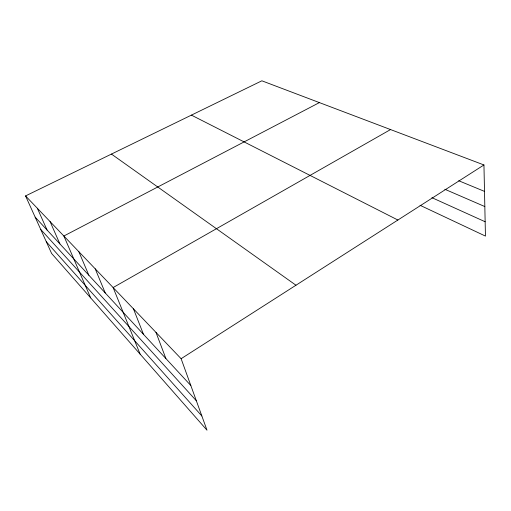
<?xml version="1.0" encoding="UTF-8"?>
<svg xmlns="http://www.w3.org/2000/svg" width="511" height="511" viewBox="0 0 511 511"><rect width="100%" height="100%" fill="white"/><g stroke="black" fill="none" stroke-linecap="round" stroke-linejoin="round"><path stroke-width="0.77" d="M483.949 164.957L261.868 80.802L25.55 195.924L51.605 253.456L207 430.198L181.118 358.709L483.949 164.957L485.45 236.088L420.029 205.275M390.545 129.564L113.123 287.552L140.11 354.117M319.388 102.602L63.862 236.012L90.664 297.881M458.737 180.747L484.505 191.395M444.806 189.249L484.824 206.565M431.916 197.674L485.15 221.755M191.408 115.128L397.877 220.024M111.449 154.079L295.965 285.227M25.55 195.924L181.118 358.709M35.163 217.149L190.833 385.537M40.72 229.42L196.358 400.796M46.309 241.76L201.851 415.973M37.341 208.258L47.069 230.027M50.072 221.582L59.908 243.919M78.854 251.699L88.857 275.231M95.212 268.812L105.253 292.969M133.448 308.823L143.463 334.296M155.989 332.412L165.896 358.562"/></g></svg>
